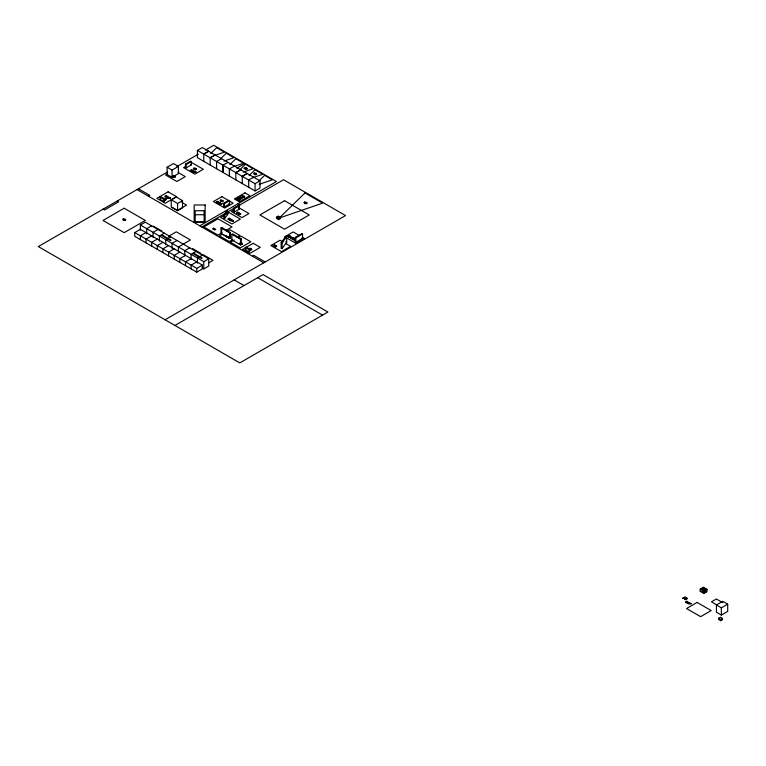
<?xml version="1.0" encoding="UTF-8"?>
<svg xmlns="http://www.w3.org/2000/svg" width="766" height="766" viewBox="0 0 766 766"><rect width="100%" height="100%" fill="white"/><g stroke="black" fill="none" stroke-linecap="round" stroke-linejoin="round"><path stroke-width="1.15" d="M170.521 197.906L169.755 197.733L170.521 198.059M196.019 171.957L195.253 171.785L196.019 172.111M221.949 203.679L221.183 203.507L221.949 203.823M233.41 220.78L232.644 220.608L233.41 220.934M691.114 603.551L690.357 603.378L691.114 603.704M290.592 236.665L288.629 237.336L290.055 237.058L289.548 237.345M169.171 198.107L169.755 197.733M194.669 172.159L195.253 171.785M220.598 203.871L221.183 203.507M232.05 220.981L232.644 220.608M294.345 240.045L294.939 239.672M689.764 603.752L690.357 603.378M281.16 242.765L285.795 236.273L286.714 236.493L286.714 242.113L282.08 248.605L281.16 248.385L281.16 242.765L282.08 242.985L286.714 236.493M290.668 236.751L289.222 237.537M223.806 214.853L226.746 211.014L227.655 211.244L227.655 214.585L224.716 218.425L223.806 218.195L223.806 214.853L224.716 215.093L227.655 211.244M236.455 199.16L237.996 198.222A1.283 0.747 0 0 1 238.619 198.193L240.285 199.16A1.283 0.747 0 0 1 240.237 199.514L238.599 200.405M227.033 237.02L227.875 236.349L227.387 236.818M287.317 236.435L288.686 235.602A1.149 0.661 0 0 1 289.299 235.583L290.716 236.426M682.832 598.313L684.584 597.241A1.465 0.843 0 0 1 685.283 597.212L687.179 598.303A1.465 0.843 0 0 1 687.121 598.715L685.273 599.721M210.707 153.516L216.673 147.666L224.428 152.137L214.461 155.527M220.302 159.05L226.257 153.2L234.013 157.681L224.045 161.061M229.886 164.585L235.851 158.734L243.607 163.215L233.64 166.595M240.323 169.286L245.436 164.269L253.192 168.75L243.224 172.13M249.065 175.663L255.021 169.803L262.776 174.284L252.818 177.664M258.649 181.197L264.615 175.337L272.37 179.819L259.08 184.328M236.828 198.949L238.159 198.279A1.187 0.689 0 0 1 238.686 198.279L240.141 199.122A1.187 0.689 0 0 1 240.141 199.419L238.973 200.185M287.643 236.244L288.82 235.641M683.253 598.074L684.766 597.308A1.35 0.785 0 0 1 685.359 597.308L687.016 598.265A1.35 0.785 0 0 1 687.016 598.61L685.694 599.481M230.25 237.719L230.633 237.355A1.226 0.709 0 0 0 230.681 237.02L230.24 236.522M230.135 237.68L230.547 237.269A1.139 0.661 0 0 0 230.547 236.981L230.145 236.55M195.924 172.197L194.669 172.302M170.445 198.135L169.171 198.26M221.853 203.909L220.608 204.043M691.028 603.79L689.783 603.934M167.112 167.218L173.461 163.551L178.392 166.404L178.392 173.652L172.053 177.31L167.112 174.466L167.112 167.218L172.053 170.071L178.392 166.404M197.389 150.414L202.32 147.56L259.99 180.853L259.99 188.101L255.059 190.954L197.389 157.652L197.389 150.414L255.059 183.706L259.99 180.853M167.687 171.871L38.3 246.575L239.796 362.902L327.925 312.03L263.064 274.582L174.935 325.454M176.889 166.557L198.365 154.157M205.527 150.031L213.714 145.301L276.459 181.532L199.754 225.817M167.457 173.911L165.58 174.993L176.86 181.504L185.315 176.62L178.143 172.474M185.468 164.125L190.61 161.157L191.318 161.559L191.318 164.901L186.176 167.869L185.468 167.467L185.468 164.125L186.176 164.527L191.318 161.559M208.668 151.228L203.737 154.071L203.804 161.358M203.804 154.119L208.735 151.266M185.449 166.557L183.572 167.639L194.851 174.15L203.316 169.267L192.036 162.756M215.083 154.933L210.152 157.777L210.219 165.063M210.219 157.815L215.16 154.971M148.355 196.144L149.763 195.33L138.416 188.771M221.575 158.677L216.567 161.482L216.634 168.769M160.094 197.168L160.793 196.766L164.393 198.844L164.393 201.199L163.685 201.611L160.094 199.533L160.094 197.168L163.685 199.246L164.393 198.844M160.094 199.533L160.793 199.122M227.99 162.373L222.983 165.188L222.983 172.436M171.249 199.821L176.19 196.977L182.528 200.635L182.528 207.883L177.597 210.727L171.249 207.069L171.249 199.821L177.597 203.488L182.528 200.635M229.465 168.932L229.465 176.18L229.398 168.893L234.406 166.078M236.809 168.194L245.082 163.417M140.35 230.202L140.35 225.022L145.281 222.178L208.735 258.812L208.735 266.051L203.804 268.904L201.985 267.851M240.744 169.746L235.813 172.599L235.88 179.876M235.88 172.637L240.821 169.784M246.078 167.888L246.93 168.376M134.749 232.567L140.389 229.312L202.425 265.132L202.425 268.876L196.785 272.141L134.749 236.321L134.749 232.567L196.785 268.387L202.425 265.132M178.43 209.846L186.578 205.144L181.877 202.425M151.63 225.836L146.689 228.689L146.689 233.86M242.295 183.581L242.228 176.295L247.159 173.451M242.295 176.343L247.236 173.489M146.028 232.567L140.389 235.832L140.389 239.576M157.978 229.503L153.037 232.347L153.037 237.527M151.668 235.832L146.028 239.088L146.028 242.832M253.651 177.195L248.644 180L248.711 187.287M217.266 201.707L217.544 201.87M217.4 201.956C215.246 201.63 221.958 203.497 219.804 203.172M217.544 202.032L217.831 202.195M217.688 201.956L217.965 202.119M164.317 233.161L159.385 236.014L159.385 241.185M217.965 202.281L218.253 202.444M218.109 202.195L218.387 202.358M218.387 202.521L218.674 202.684M218.53 202.444L218.817 202.607M218.817 202.77L219.095 202.933M218.952 202.684L219.239 202.846M219.239 203.009L219.516 203.172M219.382 202.933L219.66 203.095M157.308 239.088L151.668 242.343L151.668 246.087M219.66 203.258L218.971 203.651L219.938 203.421M223.72 203.239L228.862 200.271L229.57 200.673L229.57 204.015L224.419 206.983L223.72 206.581L223.72 203.239L224.419 203.651L229.57 200.673M168.482 236.359L176.314 231.83L190.418 239.969L178.421 247.006L178.421 251.143M170.665 236.828L165.734 239.681L165.734 244.852M162.947 242.343L157.308 245.599L157.308 249.343M177.013 240.495L172.072 243.339L172.072 248.519M168.587 245.599L162.947 248.854L162.947 252.598M233.486 208.314L238.638 205.345L239.337 205.748L239.337 209.089L234.195 212.058L233.486 211.655L233.486 208.314L234.195 208.725L239.337 205.748M201.726 226.956L225.539 213.207M227.607 212.01L283.506 179.742L345.552 215.562L165.063 319.757M224.39 215.303L220.627 217.477L231.906 223.988L240.371 219.105L229.091 212.594L227.205 213.676M234.348 209.76L231.332 211.502L241.903 217.611L248.95 213.542L238.379 207.433M174.227 248.854L168.587 252.11L168.587 255.854M237.46 212.441L237.747 212.603M237.604 212.689C236.962 213.111 242.487 214.03 239.298 214.154M237.747 212.766L238.025 212.929M237.881 212.689L238.169 212.852M238.169 213.015L238.446 213.178M238.312 212.929L238.59 213.092M238.59 213.254L238.868 213.417M238.733 213.178L239.011 213.341M239.011 213.503L239.298 213.666M239.155 213.417L239.432 213.58M239.576 213.666L240.141 213.666M240.141 214.154L239.174 214.384M221.001 227.875L221.7 227.473L230.298 232.433L230.298 238.054L229.599 238.465L221.001 233.496L221.001 227.875L229.599 232.845L230.298 232.433M179.866 252.11L174.227 255.365L174.227 259.109M189.7 247.82L184.769 250.664L184.769 255.844M221.968 232.768L217.937 235.085L203.833 226.947L217.937 218.808L232.041 226.947L225.999 230.442M221.001 233.496L221.7 233.084L221.7 227.473M185.506 255.365L179.866 258.621L179.866 262.365M222.255 234.195L219.373 235.861L229.245 241.558L232.127 239.892M227.062 231.418L229.944 229.752L239.815 235.449L236.933 237.115M196.048 251.478L191.107 254.331L191.107 259.502M227.933 236.502L226.908 237.096L228.44 236.799M231.906 234.291L232.605 233.879L241.213 238.848L241.213 244.469L240.505 244.871L231.906 239.911L231.906 234.291L240.505 239.26L241.213 238.848M191.146 258.621L185.506 261.876L185.506 265.62M229.972 237.69L228.44 237.977M202.387 255.145L197.456 257.998L197.456 263.169M231.906 239.911L232.605 239.499M234.224 239.997L230.375 242.209L240.246 247.916L250.827 241.807L240.955 236.11L238.063 237.776M196.785 261.876L191.146 265.132L191.146 268.876M276.459 217.19L278.221 216.165L280.337 217.391L280.337 218.607L278.575 219.631L276.459 218.406L276.459 217.19L278.575 218.406L280.337 217.391M140.35 225.022L203.804 261.656L208.735 258.812M239.806 243.167L238.839 243.722L239.318 244M208.888 262.728L212.986 260.363L203.114 254.657M245.369 247.475L246.068 247.064L249.668 249.142L249.668 251.507L248.96 251.909L245.369 249.831L245.369 247.475L248.96 249.553L249.668 249.142M245.369 249.831L246.068 249.429M250.358 248.529L251.219 249.027M250.444 250.3L251.937 249.438L249.639 248.117M252.416 256.217L253.824 255.404L265.18 261.962M275.243 245.35L276.105 245.848M292.353 237.661L290.802 238.073L291.367 238.073M292.641 237.824L292.076 237.824M292.775 237.91L293.062 238.073M293.206 238.149L293.483 238.312M293.627 238.398L293.905 238.561M295.159 237.46L301.861 233.592L302.56 234.003L302.56 238.398L295.868 242.267L295.159 241.855L295.159 237.46L295.868 237.872L302.56 234.003M294.048 238.638L294.326 238.8M294.47 238.887L294.757 239.049M700.229 589.025L700.928 588.623L704.529 590.691L704.529 593.056L703.82 593.458L700.229 591.39L700.229 589.025L703.82 591.103L704.529 590.691M700.229 591.39L700.928 590.979M705.237 590.289L705.936 589.877L705.936 592.242L705.237 592.645L705.237 590.289L701.637 588.211L702.345 587.809L705.936 589.877M706.29 589.676L706.999 589.274L706.999 591.63L706.29 592.041L706.29 589.676L702.7 587.599L703.399 587.196L706.999 589.274M716.421 604.987L722.769 601.32L727.7 604.173L727.7 611.412L721.352 615.079L716.421 612.226L716.421 604.987L721.352 607.831L727.7 604.173M718.642 618.258L720.413 617.233L722.52 618.459L722.52 619.684L720.758 620.699L718.642 619.474L718.642 618.258L720.758 619.474L722.52 618.459M295.111 240.361L294.364 240.208M226.324 235.593L225.415 235.593M240.897 244.775L242.372 243.971A1.159 0.67 0 0 0 242.41 243.645L240.907 242.774M241.491 244.478L242.286 243.885A1.072 0.622 0 0 0 242.286 243.607L240.964 242.851M229.704 237.891L229.082 238.207M245.876 168.261C246.978 168.214 246.058 169.439 246.106 168.329M245.762 168.252L245.235 168.606L245.943 168.846M246.03 168.97L245.005 168.53L246.125 168.175M250.233 249.496L250.042 248.902L249.821 249.486M249.831 249.63C252.579 249.103 247.945 248.481 249.898 249.505M274.659 245.618L274.515 246.403L275.683 246.001L274.716 245.608L275.454 246.03L274.764 246.46M274.764 245.599L274.783 246.326M233.333 221.01L232.088 221.183M195.177 214.729L204.149 214.729M289.289 235.641L290.592 236.397A1.063 0.613 0 0 1 290.563 236.723M285.795 241.893L286.714 242.113M226.746 214.356L227.655 214.585M190.61 164.489L191.318 164.901M299.315 235.507L293.167 231.954L284.703 236.838L295.982 243.349L304.447 238.465L302.398 237.278M301.861 237.987L302.56 238.398M238.102 203.67L240.074 204.809M291.789 237.824L291.511 237.987M291.932 237.91L291.655 238.073M291.511 238.149L293.062 239.049L291.224 238.312M239.337 209.089L238.638 208.678L238.638 205.345M228.862 203.612L229.57 204.015M173.02 175.72L175.136 176.132L173.02 177.348L173.02 176.534M282.922 241.903L280.04 240.237L270.877 245.532L281.448 251.631L290.611 246.346L285.804 243.569M230.69 219.306L230.413 219.469M231.964 220.034L231.686 220.196M230.556 219.545C232.232 219.593 228.594 219.507 230.269 219.545M230.413 219.631L230.135 219.794M231.543 220.282L230.853 220.675M223.978 235.009L226.267 236.34M171.766 207.174L177.406 210.43M136.999 189.585L263.763 262.776M257.702 277.675L322.563 315.123M117.265 200.989L118.673 201.803L104.569 209.941L103.161 209.128M192.515 248.538L200.97 253.422M153.315 226.133L161.77 231.016M234.157 279.868L244.028 285.565M722.75 602.66L716.402 599.002L711.47 601.846L716.909 604.987M701.828 591.496L704.529 593.056M721.352 607.831L721.352 615.079M720.758 619.474L720.758 620.699M703.82 591.103L703.82 593.458M295.868 237.872L295.868 242.267M282.08 242.985L282.08 248.605M278.575 218.406L278.575 219.631M278.221 216.165L278.221 217.391M255.059 183.706L255.059 190.954M248.96 249.553L248.96 251.909M240.505 239.26L240.505 244.871M234.195 208.725L234.195 212.058M229.599 232.845L229.599 238.465M224.716 215.093L224.716 218.425M224.419 203.651L224.419 206.983M223.05 165.226L223.05 172.474M203.804 261.656L203.804 268.904M196.785 268.387L196.785 272.141M186.176 164.527L186.176 167.869M177.597 203.488L177.597 210.727M172.053 170.071L172.053 177.31M163.685 199.246L163.685 201.611M305.012 192.965L279.274 218.004L322.639 203.143L305.012 192.965M174.696 176.687L173.987 177.099L174.696 176.687M175.309 176.841L174.255 177.453L175.309 176.841M124.169 208.228L103.017 220.445L124.169 232.653L145.32 220.445L124.169 208.228M194.095 168.07L193.386 168.472L194.095 169.698L196.211 168.472L194.095 168.07M191.615 169.659L190.207 170.473L193.31 172.264L194.717 171.45L191.615 169.659M190.772 170.311L190.772 170.311M191.194 170.071L191.194 170.071M191.615 169.822L191.615 169.822M191.194 170.559L192.745 171.45L191.194 170.559M191.615 170.311L191.615 170.311M192.036 170.071L192.036 170.071M192.036 170.559L192.036 170.559M192.458 170.311L192.458 170.311M192.458 170.799L192.458 170.799M192.888 170.559L192.888 170.559M195.77 169.037L195.062 169.439L195.77 169.037M192.888 171.048L192.888 171.048M193.31 170.799L193.31 170.799M196.383 169.181L195.33 169.793L196.383 169.181M192.888 171.536L192.888 171.536M193.31 171.287L193.31 171.287M193.731 171.048L193.731 171.048M193.731 171.536L193.042 171.929L193.731 171.536M194.152 171.287L194.152 171.287M168.127 191.835L156.839 198.346L165.303 203.229L176.582 196.718L168.127 191.835M123.403 218.817L122.694 219.22L123.403 220.445L125.519 219.22L123.403 218.817M166.117 195.617L164.709 196.431L167.811 198.222L169.219 197.408L166.117 195.617M165.274 196.268L165.274 196.268M165.695 196.019L165.695 196.019M166.117 195.78L166.117 195.78M125.078 219.785L124.37 220.187L125.078 219.785M165.695 196.508L167.247 197.408L165.695 196.508M166.117 196.268L166.117 196.268M166.538 196.019L166.538 196.019M125.691 219.938L124.638 220.541L125.691 219.938M166.538 196.508L166.538 196.508M166.959 196.268L166.959 196.268M164.125 198.317L163.417 198.729L164.125 199.945L166.241 198.729L164.125 198.317M166.959 196.757L166.959 196.757M167.39 196.508L167.39 196.508M167.39 196.996L167.39 196.996M167.811 196.757L167.811 196.757M167.39 197.484L167.39 197.484M167.811 197.245L167.811 197.245M168.233 196.996L168.233 196.996M168.233 197.484L167.543 197.887L168.233 197.484M168.654 197.245L168.654 197.245M165.801 199.284L165.092 199.696L165.801 199.284M166.414 199.438L165.36 200.05L166.414 199.438M245.359 167.467L243.866 168.329L246.164 169.65L247.648 168.788L245.359 167.467M254.389 173.001L253.68 173.413L254.389 174.629L256.505 173.413L254.389 173.001M256.064 173.968L255.356 174.38L256.064 173.968M256.677 174.121L255.624 174.734L256.677 174.121M221.872 196.661L213.417 201.544L224.697 208.055L233.151 203.172L221.872 196.661M217.544 201.381L216.136 202.195L219.239 203.986L220.646 203.172L217.544 201.381M216.701 202.032L216.701 202.032M220.79 200.012L220.081 200.424L220.79 201.64L222.906 200.424L220.79 200.012M217.123 202.281L218.674 203.172L217.123 202.281M162.516 235.2L161.817 235.602L170.416 240.572L171.124 240.16L162.516 235.2M222.466 200.979L221.757 201.391L222.466 200.979M218.817 203.258L218.817 203.258M223.078 201.132L222.025 201.745L223.078 201.132M244.948 192.85L234.367 198.959L239.308 201.803L249.879 195.703L244.948 192.85M237.393 198.624L236.321 199.246L237.929 198.93L237.393 198.624M242.362 195.598L241.654 196.01L242.362 197.226L244.478 196.01L242.362 195.598M240.304 196.996L239.164 197.647L241.28 198.873L242.42 198.212L240.304 196.996M239.002 199.553L237.929 200.165L239.538 199.859L239.002 199.553M244.038 196.565L243.329 196.977L244.038 196.565M244.651 196.718L243.598 197.331L244.651 196.718M237.747 212.115L236.33 212.929L239.432 214.719L240.85 213.906L237.747 212.115M236.895 212.766L236.895 212.766M237.316 213.015L238.868 213.906L237.316 213.015M229.139 218.243L227.732 219.057L230.834 220.847L232.242 220.034L229.139 218.243M228.297 218.894L228.297 218.894M228.718 218.655L228.718 218.655M229.139 218.406L229.139 218.406M228.718 219.143L230.269 220.034L228.718 219.143M229.139 218.894L229.139 218.894M229.57 218.655L229.57 218.655M213.676 228.191L212.536 228.843L214.652 230.068L215.792 229.407L213.676 228.191M229.57 219.143L229.57 219.143M229.992 218.894L229.992 218.894M230.413 220.12L230.413 220.12M230.834 219.871L230.834 219.871M231.255 219.631L231.255 219.631M193.578 253.125L192.869 253.536L201.468 258.496L202.176 258.094L193.578 253.125M284.569 200.702L259.885 214.949L284.569 229.197L309.244 214.949L284.569 200.702M304.657 202.023L303.949 202.435L304.657 203.651L306.773 202.435L304.657 202.023M306.333 202.99L305.624 203.402L306.333 202.99M306.946 203.143L305.893 203.756L306.946 203.143M241.261 244L240.285 244.565L241.74 244.287L241.261 244M253.211 243.31L242.64 249.419L249.687 253.489L260.258 247.38L253.211 243.31M288.15 235.957L287.193 236.502L288.629 236.234L288.15 235.957M274.525 244.938L273.041 245.8L275.329 247.121L276.823 246.259L274.525 244.938M291.932 237.259L290.525 238.073L293.627 239.863L295.034 239.049L291.932 237.259M292.353 238.149L292.353 238.149M292.775 238.398L292.775 238.398M293.206 238.638L293.206 238.638M293.206 239.126L293.206 239.126M293.627 238.887L293.627 238.887M294.048 239.126L293.359 239.528L294.048 239.126M683.904 597.7L682.678 598.399L684.507 598.055L683.904 597.7M685.723 598.753L684.507 599.452L686.336 599.108L685.723 598.753M686.709 601.262L685.302 602.076L688.404 603.867L689.812 603.053L686.709 601.262M685.867 601.913L685.867 601.913M686.288 601.664L686.288 601.664M686.709 601.425L686.709 601.425M686.288 602.153L687.839 603.053L686.288 602.153M686.709 601.913L686.709 601.913M687.14 601.664L687.14 601.664M687.14 602.153L687.14 602.153M687.562 601.913L687.562 601.913M687.562 602.402L687.562 602.402M687.983 602.153L687.983 602.153M687.983 602.641L687.983 602.641M688.404 602.402L688.404 602.402M687.983 603.129L687.983 603.129M688.404 602.89L688.404 602.89M688.826 602.641L688.826 602.641M688.826 603.129L688.146 603.531L688.826 603.129M689.247 602.89L689.247 602.89M697.098 602.421L686.518 608.53L700.622 616.668L711.193 610.559L697.098 602.421M205.154 204.972L194.181 204.972L194.181 222.236L205.154 222.236L205.154 204.972M204.149 210.707L195.177 210.707L195.177 221.977L204.149 221.977L204.149 210.707"/></g></svg>
